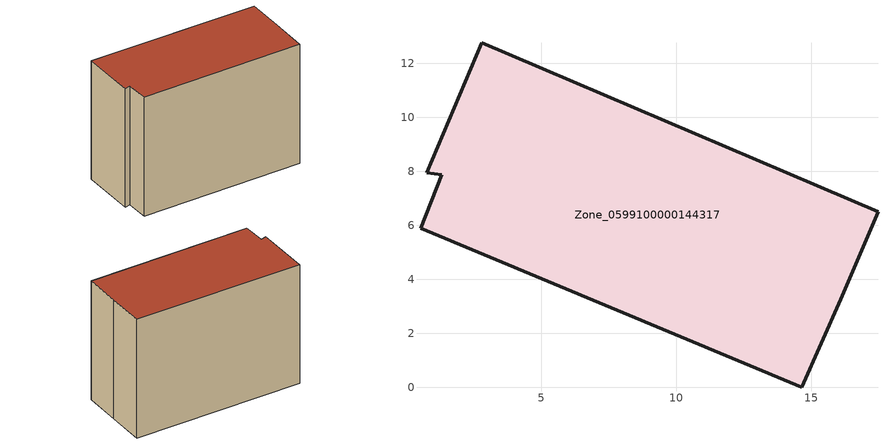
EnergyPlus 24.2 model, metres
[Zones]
Zone_0599100000144317
 floor ground (C_G): 14.66,0 0.53,5.9 1.32,7.87 0.77,7.95 2.81,12.76 17.48,6.51 16.1,3.26 z0
 wall outside (C_F): 14.66,0 16.1,3.26 17.48,6.51 2.81,12.76 0.77,7.95 1.32,7.87 0.53,5.9 14.66,0 z0:11.57
 roof outside (C_R): 0.53,5.9 14.66,0 16.1,3.26 17.48,6.51 2.81,12.76 0.77,7.95 1.32,7.87 z11.57
[BUILDING]
Pand.0599100000144317: North Axis=0; Terrain=City; Loads Convergence Tolerance Value=0.04; Temperature Convergence Tolerance Value=0.4; Solar Distribution=FullExterior; Maximum Number of Warmup Days=25; Minimum Number of Warmup Days=1
[Site:Location]
Rotterdam.The.Hague.AP_ZH_NLD Design_Conditions: Latitude=51.96; Longitude=4.45; Time Zone=1; Elevation=-4.5
[SITE:GROUNDTEMPERATURE:BUILDINGSURFACE]
18, 18, 18, 18, 18, 18, 18, 18, 18, 18, 18, 18
[MATERIAL] Thermal Absorptance=0.9; Solar Absorptance=0.7; Visible Absorptance=0.7
Name | Roughness | Thickness | Conductivity | Density | Specific Heat
G.TI.1946 | MediumSmooth | 0.15 | 1 | 540 | 1210
F.TI.1946 | Rough | 0.3 | 0.857143 | 1920 | 840
R.TI.1946 | MediumRough | 0.2 | 0.1 | 1500 | 1000
[CONSTRUCTION]
C_G: G.TI.1946
C_F: F.TI.1946
C_R: R.TI.1946
[ZONE]
Zone_0599100000144317: Type=1; Multiplier=1; Ceiling Height=Autocalculate; Volume=Autocalculate; Floor Area=autocalculate; Part of Total Floor Area=Yes
[ZONEINFILTRATION:DESIGNFLOWRATE]
Infil_Zone_0599100000144317: Zone or ZoneList or Space or SpaceList=Zone_0599100000144317; Schedule=AlwaysOn; Design Flow Rate Calculation Method=Flow/Area; Flow Rate per Floor Area=0.003; Constant Term Coefficient=1; Temperature Term Coefficient=0; Velocity Term Coefficient=0; Velocity Squared Term Coefficient=0
[HVACTEMPLATE:ZONE:IDEALLOADSAIRSYSTEM]
Zone_0599100000144317: Maximum Heating Supply Air Temperature=50; Minimum Cooling Supply Air Temperature=13; Maximum Heating Supply Air Humidity Ratio=0.0156; Minimum Cooling Supply Air Humidity Ratio=0.0077; Heating Limit=NoLimit; Cooling Limit=NoLimit; Dehumidification Control Type=ConstantSensibleHeatRatio; Cooling Sensible Heat Ratio=0.7; Dehumidification Setpoint=60; Humidification Control Type=None; Humidification Setpoint=30; Outdoor Air Method=None; Outdoor Air Flow Rate per Person=0.00944; Outdoor Air Flow Rate per Zone Floor Area=0; Outdoor Air Flow Rate per Zone=0; Demand Controlled Ventilation Type=None; Outdoor Air Economizer Type=NoEconomizer; Heat Recovery Type=None; Sensible Heat Recovery Effectiveness=0.7; Latent Heat Recovery Effectiveness=0.65
[ZONECONTROL:THERMOSTAT]
ThermostatControl_Zone_0599100000144317: Zone or ZoneList=Zone_0599100000144317; Control Type Schedule=DualSetpointControlType; Control 1=Thermostat_Zone_0599100000144317; Temperature Difference Between Cutout And Setpoint=0
[THERMOSTATSETPOINT:DUALSETPOINT]
Thermostat_Zone_0599100000144317: Heating Setpoint Temperature Schedule=HeatingSetpoint_Zone_0599100000144317; Cooling Setpoint Temperature Schedule=CoolingSetpoint_Zone_0599100000144317
[SCHEDULE:COMPACT]
HeatingSetpoint_Zone_0599100000144317: Through: 12/31, For: AllDays, Until: 24:00, 21
CoolingSetpoint_Zone_0599100000144317: Through: 12/31, For: AllDays, Until: 24:00, 24
DualSetpointControlType: Through: 12/31, For: AllDays, Until: 24:00, 4
AlwaysOn: Through: 12/31, For: AllDays, Until: 24:00, 1
